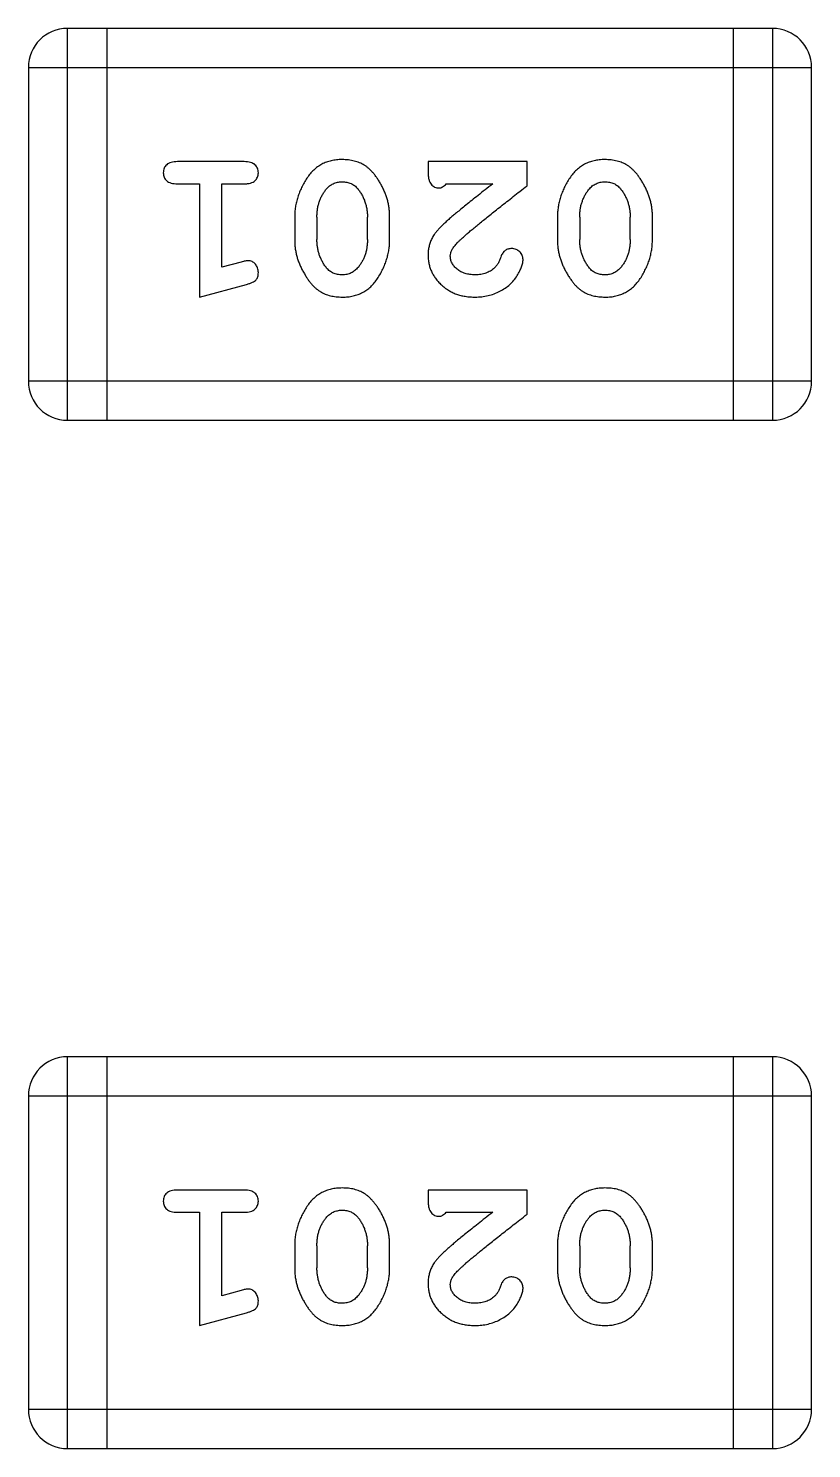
# Model space of a CAD drawing. Header units: millimetres. Extents: x 563 to 681, y 173 to 284.
# Drawn here: x 660.86 to 661.469, y 185.003 to 186.108 of the extents above; entities that cross this region are included whole.
import ezdxf

# ---------------------------------------------------------------- set-up
doc = ezdxf.new("R2010")
doc.units = ezdxf.units.MM
doc.header["$LTSCALE"] = 30.734
doc.layers.get('0').update_dxf_attribs({"linetype": 'CONTINUOUS'})

msp = doc.modelspace()

# ---------------------------------------------------------------- linework, layer by layer
at = {"linetype": 'Continuous'}
for p, q in [((661.4387, 186.1077), (660.8901, 186.1077)), ((660.8901, 185.8029), (660.8901, 186.1077)), ((660.9206, 186.1077), (660.9206, 185.8029)), ((661.4082, 186.1077), (661.4082, 185.8029)), ((661.4387, 186.1077), (661.4387, 185.8029)), ((660.8596, 186.0772), (661.4692, 186.0772)), ((660.8596, 186.0772), (660.8596, 185.8333)), ((661.4692, 185.8333), (661.4692, 186.0772)), ((661.0275, 186.004), (660.9756, 186.004)), ((661.2478, 186.004), (661.1707, 186.004)), ((661.1707, 186.004), (661.1707, 185.9962)), ((661.2478, 185.9852), (661.2478, 186.004)), ((660.9756, 185.9867), (660.9929, 185.9867)), ((660.9929, 185.9867), (660.9929, 185.8986)), ((661.0102, 185.9867), (661.0275, 185.9867)), ((661.0102, 185.9218), (661.0102, 185.9867)), ((661.1849, 185.9867), (661.221, 185.9867)), ((661.0669, 185.961), (661.0669, 185.9432)), ((661.0842, 185.9607), (661.0842, 185.9435)), ((661.1235, 185.9435), (661.1235, 185.9607)), ((661.1408, 185.9432), (661.1408, 185.961)), ((661.2714, 185.961), (661.2714, 185.9432)), ((661.2887, 185.9607), (661.2887, 185.9435)), ((661.328, 185.9435), (661.328, 185.9607)), ((661.3453, 185.9432), (661.3453, 185.961)), ((661.0253, 185.9259), (661.0102, 185.9218)), ((660.9929, 185.8986), (661.0295, 185.9085)), ((661.4692, 185.8333), (660.8596, 185.8333)), ((660.8901, 185.8029), (661.4387, 185.8029)), ((661.4387, 185.3077), (660.8901, 185.3077)), ((660.8901, 185.0029), (660.8901, 185.3077)), ((660.9206, 185.3077), (660.9206, 185.0029)), ((661.4082, 185.3077), (661.4082, 185.0029)), ((661.4387, 185.3077), (661.4387, 185.0029)), ((660.8596, 185.2772), (661.4692, 185.2772)), ((660.8596, 185.2772), (660.8596, 185.0334)), ((661.4692, 185.0334), (661.4692, 185.2772)), ((661.0275, 185.204), (660.9756, 185.204)), ((661.2478, 185.204), (661.1707, 185.204)), ((661.1707, 185.204), (661.1707, 185.1962)), ((661.2478, 185.1852), (661.2478, 185.204)), ((660.9756, 185.1867), (660.9929, 185.1867)), ((660.9929, 185.1867), (660.9929, 185.0986)), ((661.0102, 185.1867), (661.0275, 185.1867)), ((661.0102, 185.1218), (661.0102, 185.1867)), ((661.1849, 185.1867), (661.221, 185.1867)), ((661.0669, 185.161), (661.0669, 185.1433)), ((661.0842, 185.1607), (661.0842, 185.1435)), ((661.1235, 185.1435), (661.1235, 185.1607)), ((661.1408, 185.1433), (661.1408, 185.161)), ((661.2714, 185.161), (661.2714, 185.1433)), ((661.2887, 185.1607), (661.2887, 185.1435)), ((661.328, 185.1435), (661.328, 185.1607)), ((661.3453, 185.1433), (661.3453, 185.161)), ((661.0253, 185.1259), (661.0102, 185.1218)), ((660.9929, 185.0986), (661.0295, 185.1085)), ((661.4692, 185.0334), (660.8596, 185.0334)), ((660.8901, 185.0029), (661.4387, 185.0029))]:
    msp.add_line(p, q, dxfattribs=at)
for centre, start, end in [((660.8901, 186.0772), 90, 180), ((661.4387, 186.0772), 0, 90), ((660.8901, 185.8333), 180, 270), ((661.4387, 185.8333), 270, 0), ((660.8901, 185.2772), 90, 180), ((661.4387, 185.2772), 0, 90), ((660.8901, 185.0334), 180, 270), ((661.4387, 185.0334), 270, 0)]:
    msp.add_arc(centre, 0.0305, start, end, dxfattribs=at)
for points, knots in [([(660.9756, 186.004), (660.9747, 186.004), (660.9731, 186.004), (660.9707, 186.0035), (660.9688, 186.0028), (660.9672, 186.0017), (660.9661, 186.0004), (660.9652, 185.9989), (660.9647, 185.9972), (660.9647, 185.996), (660.9646, 185.9954)], [0, 0, 0, 0, 0.169012, 0.317488, 0.445429, 0.560977, 0.67065, 0.776666, 0.88492, 1, 1, 1, 1]), ([(661.0386, 185.9954), (661.0385, 185.996), (661.0385, 185.9972), (661.038, 185.9989), (661.0371, 186.0004), (661.036, 186.0017), (661.0344, 186.0028), (661.0324, 186.0035), (661.0301, 186.004), (661.0284, 186.004), (661.0275, 186.004)], [0, 0, 0, 0, 0.115051, 0.223278, 0.329269, 0.437893, 0.554681, 0.682591, 0.83103, 1, 1, 1, 1]), ([(661.1038, 186.0056), (661.1023, 186.0056), (661.0995, 186.0055), (661.0954, 186.0048), (661.0916, 186.0037), (661.088, 186.0021), (661.0847, 186), (661.0816, 185.9975), (661.0788, 185.9946), (661.0764, 185.9912), (661.0742, 185.9876), (661.0722, 185.9839), (661.0706, 185.9802), (661.0692, 185.9764), (661.0682, 185.9726), (661.0674, 185.9688), (661.067, 185.9649), (661.0669, 185.9623), (661.0669, 185.961)], [0, 0, 0, 0, 0.067217, 0.131051, 0.19272, 0.252824, 0.312745, 0.373449, 0.436041, 0.501494, 0.567761, 0.632087, 0.695096, 0.757109, 0.817993, 0.878657, 0.939311, 1, 1, 1, 1]), ([(661.1408, 185.961), (661.1408, 185.9621), (661.1408, 185.9642), (661.1404, 185.9674), (661.14, 185.9705), (661.1393, 185.9736), (661.1384, 185.9766), (661.1373, 185.9796), (661.136, 185.9826), (661.1345, 185.9855), (661.133, 185.9882), (661.1313, 185.9908), (661.1297, 185.9931), (661.128, 185.9952), (661.1263, 185.997), (661.1246, 185.9987), (661.1229, 186.0001), (661.1205, 186.0017), (661.1174, 186.0033), (661.1132, 186.0046), (661.1086, 186.0055), (661.1054, 186.0056), (661.1038, 186.0056)], [0, 0, 0, 0, 0.049886, 0.09882, 0.148132, 0.19689, 0.246038, 0.295176, 0.345305, 0.395692, 0.445312, 0.491875, 0.535813, 0.577009, 0.616081, 0.652689, 0.687585, 0.720206, 0.785062, 0.85223, 0.923759, 1, 1, 1, 1]), ([(661.3083, 186.0056), (661.3068, 186.0056), (661.304, 186.0055), (661.2999, 186.0048), (661.2961, 186.0037), (661.2925, 186.0021), (661.2892, 186), (661.2861, 185.9975), (661.2833, 185.9946), (661.2809, 185.9912), (661.2787, 185.9876), (661.2767, 185.9839), (661.2751, 185.9802), (661.2737, 185.9764), (661.2727, 185.9726), (661.2719, 185.9688), (661.2715, 185.9649), (661.2714, 185.9623), (661.2714, 185.961)], [0, 0, 0, 0, 0.067217, 0.131051, 0.19272, 0.252824, 0.312745, 0.373449, 0.436041, 0.501494, 0.567761, 0.632087, 0.695096, 0.757109, 0.817993, 0.878657, 0.939311, 1, 1, 1, 1]), ([(661.3453, 185.961), (661.3453, 185.9621), (661.3453, 185.9642), (661.345, 185.9674), (661.3445, 185.9705), (661.3438, 185.9736), (661.3429, 185.9766), (661.3418, 185.9796), (661.3405, 185.9826), (661.339, 185.9855), (661.3375, 185.9882), (661.3358, 185.9908), (661.3342, 185.9931), (661.3325, 185.9952), (661.3308, 185.997), (661.3292, 185.9987), (661.3274, 186.0001), (661.325, 186.0017), (661.3219, 186.0033), (661.3177, 186.0046), (661.3131, 186.0055), (661.3099, 186.0056), (661.3083, 186.0056)], [0, 0, 0, 0, 0.049886, 0.09882, 0.148132, 0.19689, 0.246038, 0.295176, 0.345305, 0.395692, 0.445312, 0.491875, 0.535813, 0.577009, 0.616081, 0.652689, 0.687585, 0.720206, 0.785062, 0.85223, 0.923759, 1, 1, 1, 1]), ([(660.9646, 185.9954), (660.9647, 185.9948), (660.9647, 185.9936), (660.9652, 185.9919), (660.9661, 185.9904), (660.9672, 185.9891), (660.9688, 185.988), (660.9707, 185.9873), (660.9731, 185.9868), (660.9747, 185.9868), (660.9756, 185.9867)], [0, 0, 0, 0, 0.11517, 0.223509, 0.328254, 0.438012, 0.553651, 0.682263, 0.830856, 1, 1, 1, 1]), ([(661.0275, 185.9867), (661.0284, 185.9868), (661.0301, 185.9868), (661.0325, 185.9873), (661.0344, 185.988), (661.036, 185.9891), (661.0371, 185.9904), (661.038, 185.9919), (661.0385, 185.9936), (661.0385, 185.9948), (661.0386, 185.9954)], [0, 0, 0, 0, 0.169102, 0.317658, 0.446239, 0.563118, 0.671828, 0.776546, 0.884858, 1, 1, 1, 1]), ([(661.1707, 185.9962), (661.1707, 185.9951), (661.1708, 185.9931), (661.1712, 185.9904), (661.1719, 185.9882), (661.1729, 185.9864), (661.1743, 185.9851), (661.1758, 185.9842), (661.1775, 185.9837), (661.1787, 185.9836), (661.1794, 185.9836)], [0, 0, 0, 0, 0.1844, 0.34094, 0.473574, 0.586824, 0.690029, 0.789175, 0.890445, 1, 1, 1, 1]), ([(661.0842, 185.9607), (661.0842, 185.9618), (661.0843, 185.9639), (661.0846, 185.9669), (661.0851, 185.9699), (661.086, 185.9726), (661.0869, 185.9753), (661.0882, 185.9779), (661.0897, 185.9803), (661.0908, 185.9818), (661.0914, 185.9825)], [0, 0, 0, 0, 0.135449, 0.266263, 0.393429, 0.516942, 0.639128, 0.758779, 0.879341, 1, 1, 1, 1]), ([(661.0914, 185.9825), (661.0918, 185.983), (661.0926, 185.9839), (661.094, 185.9851), (661.0954, 185.9861), (661.0969, 185.9869), (661.0985, 185.9875), (661.1001, 185.988), (661.1019, 185.9882), (661.1031, 185.9883), (661.1037, 185.9883)], [0, 0, 0, 0, 0.129853, 0.25607, 0.380154, 0.49978, 0.62208, 0.743277, 0.868791, 1, 1, 1, 1]), ([(661.1037, 185.9883), (661.1044, 185.9883), (661.1056, 185.9883), (661.1074, 185.988), (661.1091, 185.9876), (661.1107, 185.987), (661.1122, 185.9863), (661.1135, 185.9854), (661.1148, 185.9843), (661.1155, 185.9834), (661.1159, 185.983)], [0, 0, 0, 0, 0.139844, 0.271849, 0.399162, 0.521619, 0.6402, 0.758957, 0.87828, 1, 1, 1, 1]), ([(661.1159, 185.983), (661.1165, 185.9822), (661.1177, 185.9807), (661.1192, 185.9781), (661.1206, 185.9755), (661.1216, 185.9727), (661.1225, 185.9699), (661.1231, 185.9669), (661.1234, 185.9638), (661.1235, 185.9618), (661.1235, 185.9607)], [0, 0, 0, 0, 0.124927, 0.248361, 0.370889, 0.492583, 0.61616, 0.741472, 0.869044, 1, 1, 1, 1]), ([(661.1794, 185.9836), (661.1798, 185.9836), (661.1807, 185.9837), (661.1821, 185.9844), (661.1835, 185.9854), (661.1844, 185.9863), (661.1849, 185.9867)], [0, 0, 0, 0, 0.20611, 0.432681, 0.695597, 1, 1, 1, 1]), ([(661.221, 185.9867), (661.219, 185.9852), (661.2152, 185.9822), (661.2098, 185.9779), (661.2048, 185.9739), (661.2003, 185.9704), (661.1964, 185.9672), (661.193, 185.9643), (661.19, 185.9619), (661.1883, 185.9604), (661.1875, 185.9597)], [0, 0, 0, 0, 0.176662, 0.337826, 0.484741, 0.617764, 0.73494, 0.837793, 0.926412, 1, 1, 1, 1]), ([(661.1928, 185.9402), (661.1932, 185.9406), (661.1942, 185.9416), (661.1958, 185.9432), (661.1977, 185.9449), (661.1998, 185.9468), (661.2023, 185.949), (661.205, 185.9513), (661.2081, 185.9538), (661.2114, 185.9565), (661.2149, 185.9594), (661.2188, 185.9625), (661.2229, 185.9658), (661.2274, 185.9693), (661.2321, 185.973), (661.2371, 185.9769), (661.2423, 185.981), (661.2459, 185.9837), (661.2478, 185.9852)], [0, 0, 0, 0, 0.026647, 0.057942, 0.094152, 0.134806, 0.180631, 0.231142, 0.286385, 0.346321, 0.411439, 0.481035, 0.555329, 0.634592, 0.718826, 0.807759, 0.901393, 1, 1, 1, 1]), ([(661.2887, 185.9607), (661.2887, 185.9618), (661.2888, 185.9639), (661.2891, 185.9669), (661.2896, 185.9699), (661.2905, 185.9726), (661.2915, 185.9753), (661.2927, 185.9779), (661.2942, 185.9803), (661.2954, 185.9818), (661.2959, 185.9825)], [0, 0, 0, 0, 0.135449, 0.266263, 0.393429, 0.516942, 0.639128, 0.758779, 0.879341, 1, 1, 1, 1]), ([(661.2959, 185.9825), (661.2963, 185.983), (661.2971, 185.9839), (661.2985, 185.9851), (661.2999, 185.9861), (661.3014, 185.9869), (661.303, 185.9875), (661.3047, 185.988), (661.3064, 185.9882), (661.3076, 185.9883), (661.3082, 185.9883)], [0, 0, 0, 0, 0.129853, 0.25607, 0.380154, 0.49978, 0.62208, 0.743277, 0.868791, 1, 1, 1, 1]), ([(661.3082, 185.9883), (661.3089, 185.9883), (661.3101, 185.9883), (661.3119, 185.988), (661.3136, 185.9876), (661.3152, 185.987), (661.3167, 185.9863), (661.318, 185.9854), (661.3193, 185.9843), (661.32, 185.9834), (661.3204, 185.983)], [0, 0, 0, 0, 0.139844, 0.271849, 0.399162, 0.521619, 0.6402, 0.758957, 0.87828, 1, 1, 1, 1]), ([(661.3204, 185.983), (661.321, 185.9822), (661.3222, 185.9807), (661.3237, 185.9781), (661.3251, 185.9755), (661.3261, 185.9727), (661.327, 185.9699), (661.3276, 185.9669), (661.3279, 185.9638), (661.328, 185.9618), (661.328, 185.9607)], [0, 0, 0, 0, 0.124927, 0.248361, 0.370889, 0.492583, 0.61616, 0.741472, 0.869044, 1, 1, 1, 1]), ([(661.1875, 185.9597), (661.1866, 185.9589), (661.1849, 185.9574), (661.1825, 185.9552), (661.1804, 185.9531), (661.1785, 185.9511), (661.1769, 185.9492), (661.1756, 185.9475), (661.1745, 185.9458), (661.1733, 185.9438), (661.1723, 185.9412), (661.1714, 185.9381), (661.1708, 185.9348), (661.1707, 185.9325), (661.1707, 185.9314)], [0, 0, 0, 0, 0.103002, 0.197728, 0.285279, 0.365235, 0.437224, 0.502446, 0.560545, 0.611446, 0.707576, 0.80349, 0.900532, 1, 1, 1, 1]), ([(661.0669, 185.9432), (661.0669, 185.9422), (661.0669, 185.94), (661.0672, 185.9368), (661.0678, 185.9337), (661.0684, 185.9306), (661.0694, 185.9275), (661.0705, 185.9245), (661.0718, 185.9216), (661.0733, 185.9187), (661.0749, 185.916), (661.0765, 185.9134), (661.0781, 185.9111), (661.0798, 185.909), (661.0815, 185.9071), (661.0832, 185.9055), (661.085, 185.9041), (661.0873, 185.9025), (661.0905, 185.9009), (661.0947, 185.8996), (661.0992, 185.8988), (661.1024, 185.8987), (661.104, 185.8986)], [0, 0, 0, 0, 0.049855, 0.099516, 0.148482, 0.19758, 0.246804, 0.296268, 0.346517, 0.397047, 0.446826, 0.49336, 0.537801, 0.579207, 0.617974, 0.654833, 0.689171, 0.722088, 0.786392, 0.853518, 0.924186, 1, 1, 1, 1]), ([(661.0917, 185.9212), (661.0911, 185.922), (661.0899, 185.9236), (661.0884, 185.9262), (661.0871, 185.9288), (661.086, 185.9316), (661.0852, 185.9344), (661.0846, 185.9374), (661.0843, 185.9404), (661.0842, 185.9425), (661.0842, 185.9435)], [0, 0, 0, 0, 0.125331, 0.248948, 0.371201, 0.494032, 0.616811, 0.742104, 0.868849, 1, 1, 1, 1]), ([(661.104, 185.8986), (661.1055, 185.8987), (661.1083, 185.8987), (661.1123, 185.8995), (661.1162, 185.9006), (661.1198, 185.9022), (661.1231, 185.9042), (661.1261, 185.9067), (661.1289, 185.9097), (661.1314, 185.9131), (661.1336, 185.9167), (661.1355, 185.9204), (661.1371, 185.9241), (661.1385, 185.9278), (661.1395, 185.9316), (661.1403, 185.9355), (661.1407, 185.9393), (661.1408, 185.9419), (661.1408, 185.9432)], [0, 0, 0, 0, 0.06692, 0.130834, 0.19258, 0.252759, 0.312631, 0.373411, 0.436359, 0.501894, 0.568244, 0.632472, 0.69556, 0.757163, 0.818592, 0.878885, 0.939235, 1, 1, 1, 1]), ([(661.1235, 185.9435), (661.1235, 185.9425), (661.1234, 185.9404), (661.1231, 185.9373), (661.1226, 185.9344), (661.1217, 185.9316), (661.1207, 185.9289), (661.1195, 185.9264), (661.118, 185.924), (661.1168, 185.9225), (661.1163, 185.9217)], [0, 0, 0, 0, 0.135446, 0.266257, 0.393419, 0.517936, 0.639137, 0.758785, 0.879345, 1, 1, 1, 1]), ([(661.188, 185.9305), (661.1881, 185.9313), (661.1882, 185.9329), (661.1892, 185.9353), (661.1907, 185.9378), (661.1921, 185.9393), (661.1928, 185.9402)], [0, 0, 0, 0, 0.212836, 0.442809, 0.70317, 1, 1, 1, 1]), ([(661.2358, 185.9364), (661.2353, 185.9364), (661.2344, 185.9363), (661.233, 185.9361), (661.2318, 185.9356), (661.2306, 185.9349), (661.2296, 185.934), (661.2287, 185.9328), (661.2279, 185.9314), (661.2275, 185.9304), (661.2273, 185.9298)], [0, 0, 0, 0, 0.127347, 0.246131, 0.359406, 0.470543, 0.586092, 0.711469, 0.847022, 1, 1, 1, 1]), ([(661.2446, 185.928), (661.2446, 185.9285), (661.2445, 185.9296), (661.244, 185.9311), (661.2432, 185.9326), (661.2421, 185.9339), (661.2407, 185.935), (661.2392, 185.9358), (661.2375, 185.9363), (661.2364, 185.9364), (661.2358, 185.9364)], [0, 0, 0, 0, 0.120856, 0.239483, 0.360995, 0.490166, 0.620982, 0.746416, 0.870253, 1, 1, 1, 1]), ([(661.2714, 185.9432), (661.2714, 185.9422), (661.2714, 185.94), (661.2717, 185.9368), (661.2723, 185.9337), (661.2729, 185.9306), (661.2739, 185.9275), (661.275, 185.9245), (661.2763, 185.9216), (661.2778, 185.9187), (661.2794, 185.916), (661.281, 185.9134), (661.2827, 185.9111), (661.2843, 185.909), (661.286, 185.9071), (661.2877, 185.9055), (661.2895, 185.9041), (661.2918, 185.9025), (661.295, 185.9009), (661.2992, 185.8996), (661.3037, 185.8988), (661.3069, 185.8987), (661.3085, 185.8986)], [0, 0, 0, 0, 0.049855, 0.099516, 0.148482, 0.19758, 0.246804, 0.296268, 0.346517, 0.397047, 0.446826, 0.49336, 0.537801, 0.579207, 0.617974, 0.654833, 0.689171, 0.722088, 0.786392, 0.853518, 0.924186, 1, 1, 1, 1]), ([(661.2963, 185.9212), (661.2957, 185.922), (661.2945, 185.9236), (661.2929, 185.9262), (661.2916, 185.9288), (661.2906, 185.9316), (661.2897, 185.9344), (661.2891, 185.9374), (661.2888, 185.9404), (661.2887, 185.9425), (661.2887, 185.9435)], [0, 0, 0, 0, 0.125331, 0.248948, 0.371201, 0.494032, 0.616811, 0.742104, 0.868849, 1, 1, 1, 1]), ([(661.3085, 185.8986), (661.31, 185.8987), (661.3128, 185.8987), (661.3169, 185.8995), (661.3207, 185.9006), (661.3243, 185.9022), (661.3276, 185.9042), (661.3306, 185.9067), (661.3334, 185.9097), (661.3359, 185.9131), (661.3381, 185.9167), (661.34, 185.9204), (661.3417, 185.9241), (661.343, 185.9278), (661.344, 185.9316), (661.3448, 185.9355), (661.3452, 185.9393), (661.3453, 185.9419), (661.3453, 185.9432)], [0, 0, 0, 0, 0.06692, 0.130834, 0.19258, 0.252759, 0.312631, 0.373411, 0.436359, 0.501894, 0.568244, 0.632472, 0.69556, 0.757163, 0.818592, 0.878885, 0.939235, 1, 1, 1, 1]), ([(661.328, 185.9435), (661.328, 185.9425), (661.3279, 185.9404), (661.3276, 185.9373), (661.3271, 185.9344), (661.3262, 185.9316), (661.3252, 185.9289), (661.324, 185.9264), (661.3225, 185.924), (661.3213, 185.9225), (661.3208, 185.9217)], [0, 0, 0, 0, 0.135446, 0.266257, 0.393419, 0.517936, 0.639137, 0.758785, 0.879345, 1, 1, 1, 1]), ([(661.0307, 185.9269), (661.0303, 185.9269), (661.0296, 185.9269), (661.0283, 185.9267), (661.0269, 185.9263), (661.0258, 185.9261), (661.0253, 185.9259)], [0, 0, 0, 0, 0.183151, 0.413144, 0.682305, 1, 1, 1, 1]), ([(661.0386, 185.9177), (661.0385, 185.9183), (661.0385, 185.9195), (661.038, 185.9213), (661.0373, 185.9229), (661.0363, 185.9243), (661.0351, 185.9255), (661.0337, 185.9263), (661.0322, 185.9268), (661.0312, 185.9269), (661.0307, 185.9269)], [0, 0, 0, 0, 0.138815, 0.27042, 0.39836, 0.52875, 0.654955, 0.771147, 0.884581, 1, 1, 1, 1]), ([(661.1707, 185.9314), (661.1707, 185.9303), (661.1708, 185.9281), (661.1713, 185.9248), (661.1721, 185.9217), (661.1732, 185.9188), (661.1747, 185.9159), (661.1765, 185.9132), (661.1786, 185.9106), (661.181, 185.9082), (661.1836, 185.9059), (661.1865, 185.904), (661.1895, 185.9023), (661.1927, 185.9009), (661.1961, 185.8999), (661.1997, 185.8992), (661.2035, 185.8987), (661.2061, 185.8987), (661.2074, 185.8986)], [0, 0, 0, 0, 0.060981, 0.120256, 0.178148, 0.236115, 0.293993, 0.352864, 0.413358, 0.476056, 0.539296, 0.602396, 0.665116, 0.728325, 0.792919, 0.859317, 0.928302, 1, 1, 1, 1]), ([(661.2075, 185.9159), (661.2061, 185.916), (661.2034, 185.9161), (661.1996, 185.9169), (661.1962, 185.9183), (661.1933, 185.9202), (661.191, 185.9225), (661.1893, 185.925), (661.1882, 185.9277), (661.1881, 185.9295), (661.188, 185.9305)], [0, 0, 0, 0, 0.156344, 0.299348, 0.4327, 0.561, 0.682299, 0.791883, 0.89611, 1, 1, 1, 1]), ([(661.2074, 185.8986), (661.2091, 185.8987), (661.2124, 185.8988), (661.2174, 185.8997), (661.2221, 185.9011), (661.2266, 185.9031), (661.2308, 185.9055), (661.2344, 185.9084), (661.2375, 185.9116), (661.2401, 185.9152), (661.242, 185.9188), (661.2435, 185.9221), (661.2444, 185.9251), (661.2446, 185.9271), (661.2446, 185.928)], [0, 0, 0, 0, 0.098286, 0.193983, 0.289056, 0.384352, 0.477435, 0.566197, 0.652355, 0.737986, 0.818188, 0.887401, 0.94802, 1, 1, 1, 1]), ([(661.2273, 185.9298), (661.227, 185.9289), (661.2264, 185.9272), (661.2252, 185.9249), (661.2239, 185.9229), (661.2229, 185.9218), (661.2224, 185.9213)], [0, 0, 0, 0, 0.285518, 0.544185, 0.781367, 1, 1, 1, 1]), ([(661.0295, 185.9085), (661.0304, 185.9088), (661.0319, 185.9092), (661.034, 185.9101), (661.0356, 185.911), (661.0368, 185.912), (661.0376, 185.9132), (661.0382, 185.9145), (661.0385, 185.916), (661.0385, 185.9171), (661.0386, 185.9177)], [0, 0, 0, 0, 0.187321, 0.344927, 0.475328, 0.579604, 0.674244, 0.773631, 0.882025, 1, 1, 1, 1]), ([(661.1039, 185.9159), (661.1033, 185.9159), (661.102, 185.916), (661.1002, 185.9162), (661.0985, 185.9166), (661.0969, 185.9172), (661.0955, 185.918), (661.0941, 185.9189), (661.0928, 185.92), (661.0921, 185.9208), (661.0917, 185.9212)], [0, 0, 0, 0, 0.138115, 0.270177, 0.397547, 0.520057, 0.63869, 0.757499, 0.878226, 1, 1, 1, 1]), ([(661.1163, 185.9217), (661.1158, 185.9213), (661.115, 185.9204), (661.1137, 185.9192), (661.1123, 185.9182), (661.1108, 185.9174), (661.1092, 185.9167), (661.1075, 185.9163), (661.1057, 185.916), (661.1045, 185.916), (661.1039, 185.9159)], [0, 0, 0, 0, 0.13042, 0.256046, 0.378133, 0.498725, 0.620452, 0.742761, 0.869406, 1, 1, 1, 1]), ([(661.2224, 185.9213), (661.2219, 185.9209), (661.2209, 185.92), (661.2192, 185.9189), (661.2175, 185.918), (661.2157, 185.9173), (661.2138, 185.9167), (661.2118, 185.9163), (661.2097, 185.916), (661.2082, 185.9159), (661.2075, 185.9159)], [0, 0, 0, 0, 0.121873, 0.243139, 0.363336, 0.485133, 0.607572, 0.734701, 0.864814, 1, 1, 1, 1]), ([(661.3084, 185.9159), (661.3078, 185.9159), (661.3065, 185.916), (661.3047, 185.9162), (661.303, 185.9166), (661.3015, 185.9172), (661.3, 185.918), (661.2986, 185.9189), (661.2974, 185.92), (661.2966, 185.9208), (661.2963, 185.9212)], [0, 0, 0, 0, 0.138115, 0.270177, 0.397547, 0.520057, 0.63869, 0.757499, 0.878226, 1, 1, 1, 1]), ([(661.3208, 185.9217), (661.3204, 185.9213), (661.3196, 185.9204), (661.3182, 185.9192), (661.3168, 185.9182), (661.3153, 185.9174), (661.3137, 185.9167), (661.312, 185.9163), (661.3102, 185.916), (661.309, 185.916), (661.3084, 185.9159)], [0, 0, 0, 0, 0.13042, 0.256046, 0.378133, 0.498725, 0.620452, 0.742761, 0.869406, 1, 1, 1, 1]), ([(660.9756, 185.204), (660.9747, 185.204), (660.9731, 185.204), (660.9707, 185.2035), (660.9688, 185.2028), (660.9672, 185.2017), (660.9661, 185.2004), (660.9652, 185.1989), (660.9647, 185.1972), (660.9647, 185.196), (660.9646, 185.1954)], [0, 0, 0, 0, 0.169012, 0.317488, 0.445429, 0.560977, 0.67065, 0.776666, 0.88492, 1, 1, 1, 1]), ([(661.0386, 185.1954), (661.0385, 185.196), (661.0385, 185.1972), (661.038, 185.1989), (661.0371, 185.2004), (661.036, 185.2017), (661.0344, 185.2028), (661.0324, 185.2035), (661.0301, 185.204), (661.0284, 185.204), (661.0275, 185.204)], [0, 0, 0, 0, 0.115051, 0.223278, 0.329269, 0.437893, 0.554681, 0.682591, 0.83103, 1, 1, 1, 1]), ([(661.1038, 185.2056), (661.1023, 185.2056), (661.0995, 185.2055), (661.0954, 185.2048), (661.0916, 185.2037), (661.088, 185.2021), (661.0847, 185.2001), (661.0816, 185.1975), (661.0788, 185.1946), (661.0764, 185.1912), (661.0742, 185.1876), (661.0722, 185.1839), (661.0706, 185.1802), (661.0692, 185.1765), (661.0682, 185.1726), (661.0674, 185.1688), (661.067, 185.1649), (661.0669, 185.1623), (661.0669, 185.161)], [0, 0, 0, 0, 0.067217, 0.131051, 0.19272, 0.252824, 0.312745, 0.373449, 0.436041, 0.501494, 0.567761, 0.632087, 0.695096, 0.757109, 0.817993, 0.878657, 0.939311, 1, 1, 1, 1]), ([(661.1408, 185.161), (661.1408, 185.1621), (661.1408, 185.1642), (661.1404, 185.1674), (661.14, 185.1705), (661.1393, 185.1736), (661.1384, 185.1767), (661.1373, 185.1796), (661.136, 185.1826), (661.1345, 185.1855), (661.133, 185.1882), (661.1313, 185.1908), (661.1297, 185.1931), (661.128, 185.1952), (661.1263, 185.197), (661.1246, 185.1987), (661.1229, 185.2001), (661.1205, 185.2017), (661.1174, 185.2033), (661.1132, 185.2047), (661.1086, 185.2055), (661.1054, 185.2056), (661.1038, 185.2056)], [0, 0, 0, 0, 0.049886, 0.09882, 0.148132, 0.19689, 0.246038, 0.295176, 0.345305, 0.395692, 0.445312, 0.491875, 0.535813, 0.577009, 0.616081, 0.652689, 0.687585, 0.720206, 0.785062, 0.85223, 0.923759, 1, 1, 1, 1]), ([(661.1707, 185.1962), (661.1707, 185.1951), (661.1708, 185.1931), (661.1712, 185.1904), (661.1719, 185.1882), (661.1729, 185.1864), (661.1743, 185.1852), (661.1758, 185.1842), (661.1775, 185.1837), (661.1787, 185.1836), (661.1794, 185.1836)], [0, 0, 0, 0, 0.1844, 0.34094, 0.473574, 0.586824, 0.690029, 0.789175, 0.890445, 1, 1, 1, 1]), ([(661.3083, 185.2056), (661.3068, 185.2056), (661.304, 185.2055), (661.2999, 185.2048), (661.2961, 185.2037), (661.2925, 185.2021), (661.2892, 185.2001), (661.2861, 185.1975), (661.2833, 185.1946), (661.2809, 185.1912), (661.2787, 185.1876), (661.2767, 185.1839), (661.2751, 185.1802), (661.2737, 185.1765), (661.2727, 185.1726), (661.2719, 185.1688), (661.2715, 185.1649), (661.2714, 185.1623), (661.2714, 185.161)], [0, 0, 0, 0, 0.067217, 0.131051, 0.19272, 0.252824, 0.312745, 0.373449, 0.436041, 0.501494, 0.567761, 0.632087, 0.695096, 0.757109, 0.817993, 0.878657, 0.939311, 1, 1, 1, 1]), ([(661.3453, 185.161), (661.3453, 185.1621), (661.3453, 185.1642), (661.345, 185.1674), (661.3445, 185.1705), (661.3438, 185.1736), (661.3429, 185.1767), (661.3418, 185.1796), (661.3405, 185.1826), (661.339, 185.1855), (661.3375, 185.1882), (661.3358, 185.1908), (661.3342, 185.1931), (661.3325, 185.1952), (661.3308, 185.197), (661.3292, 185.1987), (661.3274, 185.2001), (661.325, 185.2017), (661.3219, 185.2033), (661.3177, 185.2047), (661.3131, 185.2055), (661.3099, 185.2056), (661.3083, 185.2056)], [0, 0, 0, 0, 0.049886, 0.09882, 0.148132, 0.19689, 0.246038, 0.295176, 0.345305, 0.395692, 0.445312, 0.491875, 0.535813, 0.577009, 0.616081, 0.652689, 0.687585, 0.720206, 0.785062, 0.85223, 0.923759, 1, 1, 1, 1]), ([(660.9646, 185.1954), (660.9647, 185.1948), (660.9647, 185.1936), (660.9652, 185.1919), (660.9661, 185.1904), (660.9672, 185.1891), (660.9688, 185.188), (660.9707, 185.1873), (660.9731, 185.1868), (660.9747, 185.1868), (660.9756, 185.1867)], [0, 0, 0, 0, 0.11517, 0.223509, 0.328254, 0.438012, 0.553651, 0.682263, 0.830856, 1, 1, 1, 1]), ([(661.0275, 185.1867), (661.0284, 185.1868), (661.0301, 185.1868), (661.0325, 185.1873), (661.0344, 185.188), (661.036, 185.1891), (661.0371, 185.1904), (661.038, 185.1919), (661.0385, 185.1936), (661.0385, 185.1948), (661.0386, 185.1954)], [0, 0, 0, 0, 0.169102, 0.317658, 0.446239, 0.563118, 0.671828, 0.776546, 0.884858, 1, 1, 1, 1]), ([(661.0914, 185.1825), (661.0918, 185.183), (661.0926, 185.1839), (661.094, 185.1851), (661.0954, 185.1861), (661.0969, 185.1869), (661.0985, 185.1875), (661.1001, 185.188), (661.1019, 185.1883), (661.1031, 185.1883), (661.1037, 185.1883)], [0, 0, 0, 0, 0.129853, 0.25607, 0.380154, 0.49978, 0.62208, 0.743277, 0.868791, 1, 1, 1, 1]), ([(661.1037, 185.1883), (661.1044, 185.1883), (661.1056, 185.1883), (661.1074, 185.188), (661.1091, 185.1876), (661.1107, 185.187), (661.1122, 185.1863), (661.1135, 185.1854), (661.1148, 185.1843), (661.1155, 185.1834), (661.1159, 185.183)], [0, 0, 0, 0, 0.139844, 0.271849, 0.399162, 0.521619, 0.6402, 0.758957, 0.87828, 1, 1, 1, 1]), ([(661.1794, 185.1836), (661.1798, 185.1836), (661.1807, 185.1837), (661.1821, 185.1844), (661.1835, 185.1854), (661.1844, 185.1863), (661.1849, 185.1867)], [0, 0, 0, 0, 0.20611, 0.432681, 0.695597, 1, 1, 1, 1]), ([(661.221, 185.1867), (661.219, 185.1852), (661.2152, 185.1822), (661.2098, 185.1779), (661.2048, 185.1739), (661.2003, 185.1704), (661.1964, 185.1672), (661.193, 185.1644), (661.19, 185.1619), (661.1883, 185.1604), (661.1875, 185.1597)], [0, 0, 0, 0, 0.176662, 0.337826, 0.484741, 0.617764, 0.73494, 0.837793, 0.926412, 1, 1, 1, 1]), ([(661.1928, 185.1402), (661.1932, 185.1406), (661.1942, 185.1416), (661.1958, 185.1432), (661.1977, 185.1449), (661.1998, 185.1468), (661.2023, 185.149), (661.205, 185.1513), (661.2081, 185.1538), (661.2114, 185.1565), (661.2149, 185.1594), (661.2188, 185.1625), (661.2229, 185.1658), (661.2274, 185.1693), (661.2321, 185.173), (661.2371, 185.1769), (661.2423, 185.181), (661.2459, 185.1837), (661.2478, 185.1852)], [0, 0, 0, 0, 0.026647, 0.057942, 0.094152, 0.134806, 0.180631, 0.231142, 0.286385, 0.346321, 0.411439, 0.481035, 0.555329, 0.634592, 0.718826, 0.807759, 0.901393, 1, 1, 1, 1]), ([(661.2959, 185.1825), (661.2963, 185.183), (661.2971, 185.1839), (661.2985, 185.1851), (661.2999, 185.1861), (661.3014, 185.1869), (661.303, 185.1875), (661.3047, 185.188), (661.3064, 185.1883), (661.3076, 185.1883), (661.3082, 185.1883)], [0, 0, 0, 0, 0.129853, 0.25607, 0.380154, 0.49978, 0.62208, 0.743277, 0.868791, 1, 1, 1, 1]), ([(661.3082, 185.1883), (661.3089, 185.1883), (661.3101, 185.1883), (661.3119, 185.188), (661.3136, 185.1876), (661.3152, 185.187), (661.3167, 185.1863), (661.318, 185.1854), (661.3193, 185.1843), (661.32, 185.1834), (661.3204, 185.183)], [0, 0, 0, 0, 0.139844, 0.271849, 0.399162, 0.521619, 0.6402, 0.758957, 0.87828, 1, 1, 1, 1]), ([(661.0842, 185.1607), (661.0842, 185.1618), (661.0843, 185.1639), (661.0846, 185.1669), (661.0851, 185.1699), (661.086, 185.1727), (661.0869, 185.1753), (661.0882, 185.1779), (661.0897, 185.1803), (661.0908, 185.1818), (661.0914, 185.1825)], [0, 0, 0, 0, 0.135449, 0.266263, 0.393429, 0.516942, 0.639128, 0.758779, 0.879341, 1, 1, 1, 1]), ([(661.1159, 185.183), (661.1165, 185.1822), (661.1177, 185.1807), (661.1192, 185.1781), (661.1206, 185.1755), (661.1216, 185.1727), (661.1225, 185.1699), (661.1231, 185.1669), (661.1234, 185.1639), (661.1235, 185.1618), (661.1235, 185.1607)], [0, 0, 0, 0, 0.124927, 0.248361, 0.370889, 0.492583, 0.61616, 0.741472, 0.869044, 1, 1, 1, 1]), ([(661.2887, 185.1607), (661.2887, 185.1618), (661.2888, 185.1639), (661.2891, 185.1669), (661.2896, 185.1699), (661.2905, 185.1727), (661.2915, 185.1753), (661.2927, 185.1779), (661.2942, 185.1803), (661.2954, 185.1818), (661.2959, 185.1825)], [0, 0, 0, 0, 0.135449, 0.266263, 0.393429, 0.516942, 0.639128, 0.758779, 0.879341, 1, 1, 1, 1]), ([(661.3204, 185.183), (661.321, 185.1822), (661.3222, 185.1807), (661.3237, 185.1781), (661.3251, 185.1755), (661.3261, 185.1727), (661.327, 185.1699), (661.3276, 185.1669), (661.3279, 185.1639), (661.328, 185.1618), (661.328, 185.1607)], [0, 0, 0, 0, 0.124927, 0.248361, 0.370889, 0.492583, 0.61616, 0.741472, 0.869044, 1, 1, 1, 1]), ([(661.1875, 185.1597), (661.1866, 185.1589), (661.1849, 185.1574), (661.1825, 185.1552), (661.1804, 185.1531), (661.1785, 185.1511), (661.1769, 185.1493), (661.1756, 185.1475), (661.1745, 185.1459), (661.1733, 185.1438), (661.1723, 185.1412), (661.1714, 185.1381), (661.1708, 185.1348), (661.1707, 185.1325), (661.1707, 185.1314)], [0, 0, 0, 0, 0.103002, 0.197728, 0.285279, 0.365235, 0.437224, 0.502446, 0.560545, 0.611446, 0.707576, 0.80349, 0.900532, 1, 1, 1, 1]), ([(661.0669, 185.1433), (661.0669, 185.1422), (661.0669, 185.14), (661.0672, 185.1369), (661.0678, 185.1337), (661.0684, 185.1306), (661.0694, 185.1276), (661.0705, 185.1246), (661.0718, 185.1216), (661.0733, 185.1187), (661.0749, 185.116), (661.0765, 185.1134), (661.0781, 185.1111), (661.0798, 185.109), (661.0815, 185.1071), (661.0832, 185.1055), (661.085, 185.1041), (661.0873, 185.1025), (661.0905, 185.1009), (661.0947, 185.0996), (661.0992, 185.0988), (661.1024, 185.0987), (661.104, 185.0986)], [0, 0, 0, 0, 0.049855, 0.099516, 0.148482, 0.19758, 0.246804, 0.296268, 0.346517, 0.397047, 0.446826, 0.49336, 0.537801, 0.579207, 0.617974, 0.654833, 0.689171, 0.722088, 0.786392, 0.853518, 0.924186, 1, 1, 1, 1]), ([(661.0917, 185.1212), (661.0911, 185.122), (661.0899, 185.1236), (661.0884, 185.1262), (661.0871, 185.1288), (661.086, 185.1316), (661.0852, 185.1344), (661.0846, 185.1374), (661.0843, 185.1404), (661.0842, 185.1425), (661.0842, 185.1435)], [0, 0, 0, 0, 0.125331, 0.248948, 0.371201, 0.494032, 0.616811, 0.742104, 0.868849, 1, 1, 1, 1]), ([(661.104, 185.0986), (661.1055, 185.0987), (661.1083, 185.0988), (661.1123, 185.0995), (661.1162, 185.1006), (661.1198, 185.1022), (661.1231, 185.1042), (661.1261, 185.1067), (661.1289, 185.1097), (661.1314, 185.1131), (661.1336, 185.1167), (661.1355, 185.1204), (661.1371, 185.1241), (661.1385, 185.1279), (661.1395, 185.1316), (661.1403, 185.1355), (661.1407, 185.1394), (661.1408, 185.142), (661.1408, 185.1433)], [0, 0, 0, 0, 0.06692, 0.130834, 0.19258, 0.252759, 0.312631, 0.373411, 0.436359, 0.501894, 0.568244, 0.632472, 0.69556, 0.757163, 0.818592, 0.878885, 0.939235, 1, 1, 1, 1]), ([(661.1235, 185.1435), (661.1235, 185.1425), (661.1234, 185.1404), (661.1231, 185.1373), (661.1226, 185.1344), (661.1217, 185.1316), (661.1207, 185.1289), (661.1195, 185.1264), (661.118, 185.124), (661.1168, 185.1225), (661.1163, 185.1218)], [0, 0, 0, 0, 0.135446, 0.266257, 0.393419, 0.517936, 0.639137, 0.758785, 0.879345, 1, 1, 1, 1]), ([(661.2714, 185.1433), (661.2714, 185.1422), (661.2714, 185.14), (661.2717, 185.1369), (661.2723, 185.1337), (661.2729, 185.1306), (661.2739, 185.1276), (661.275, 185.1246), (661.2763, 185.1216), (661.2778, 185.1187), (661.2794, 185.116), (661.281, 185.1134), (661.2827, 185.1111), (661.2843, 185.109), (661.286, 185.1071), (661.2877, 185.1055), (661.2895, 185.1041), (661.2918, 185.1025), (661.295, 185.1009), (661.2992, 185.0996), (661.3037, 185.0988), (661.3069, 185.0987), (661.3085, 185.0986)], [0, 0, 0, 0, 0.049855, 0.099516, 0.148482, 0.19758, 0.246804, 0.296268, 0.346517, 0.397047, 0.446826, 0.49336, 0.537801, 0.579207, 0.617974, 0.654833, 0.689171, 0.722088, 0.786392, 0.853518, 0.924186, 1, 1, 1, 1]), ([(661.2963, 185.1212), (661.2957, 185.122), (661.2945, 185.1236), (661.2929, 185.1262), (661.2916, 185.1288), (661.2906, 185.1316), (661.2897, 185.1344), (661.2891, 185.1374), (661.2888, 185.1404), (661.2887, 185.1425), (661.2887, 185.1435)], [0, 0, 0, 0, 0.125331, 0.248948, 0.371201, 0.494032, 0.616811, 0.742104, 0.868849, 1, 1, 1, 1]), ([(661.3085, 185.0986), (661.31, 185.0987), (661.3128, 185.0988), (661.3169, 185.0995), (661.3207, 185.1006), (661.3243, 185.1022), (661.3276, 185.1042), (661.3306, 185.1067), (661.3334, 185.1097), (661.3359, 185.1131), (661.3381, 185.1167), (661.34, 185.1204), (661.3417, 185.1241), (661.343, 185.1279), (661.344, 185.1316), (661.3448, 185.1355), (661.3452, 185.1394), (661.3453, 185.142), (661.3453, 185.1433)], [0, 0, 0, 0, 0.06692, 0.130834, 0.19258, 0.252759, 0.312631, 0.373411, 0.436359, 0.501894, 0.568244, 0.632472, 0.69556, 0.757163, 0.818592, 0.878885, 0.939235, 1, 1, 1, 1]), ([(661.328, 185.1435), (661.328, 185.1425), (661.3279, 185.1404), (661.3276, 185.1373), (661.3271, 185.1344), (661.3262, 185.1316), (661.3252, 185.1289), (661.324, 185.1264), (661.3225, 185.124), (661.3213, 185.1225), (661.3208, 185.1218)], [0, 0, 0, 0, 0.135446, 0.266257, 0.393419, 0.517936, 0.639137, 0.758785, 0.879345, 1, 1, 1, 1]), ([(661.1707, 185.1314), (661.1707, 185.1303), (661.1708, 185.1281), (661.1713, 185.1249), (661.1721, 185.1218), (661.1732, 185.1188), (661.1747, 185.1159), (661.1765, 185.1132), (661.1786, 185.1106), (661.181, 185.1082), (661.1836, 185.106), (661.1865, 185.104), (661.1895, 185.1023), (661.1927, 185.101), (661.1961, 185.0999), (661.1997, 185.0992), (661.2035, 185.0987), (661.2061, 185.0987), (661.2074, 185.0986)], [0, 0, 0, 0, 0.060981, 0.120256, 0.178148, 0.236115, 0.293993, 0.352864, 0.413358, 0.476056, 0.539296, 0.602396, 0.665116, 0.728325, 0.792919, 0.859317, 0.928302, 1, 1, 1, 1]), ([(661.188, 185.1305), (661.1881, 185.1313), (661.1882, 185.1329), (661.1892, 185.1353), (661.1907, 185.1378), (661.1921, 185.1394), (661.1928, 185.1402)], [0, 0, 0, 0, 0.212836, 0.442809, 0.70317, 1, 1, 1, 1]), ([(661.2075, 185.1159), (661.2061, 185.116), (661.2034, 185.1161), (661.1996, 185.1169), (661.1962, 185.1183), (661.1933, 185.1202), (661.191, 185.1225), (661.1893, 185.125), (661.1882, 185.1277), (661.1881, 185.1295), (661.188, 185.1305)], [0, 0, 0, 0, 0.156344, 0.299348, 0.4327, 0.561, 0.682299, 0.791883, 0.89611, 1, 1, 1, 1]), ([(661.2273, 185.1298), (661.227, 185.1289), (661.2264, 185.1272), (661.2252, 185.1249), (661.2239, 185.1229), (661.2229, 185.1218), (661.2224, 185.1213)], [0, 0, 0, 0, 0.285518, 0.544185, 0.781367, 1, 1, 1, 1]), ([(661.2358, 185.1364), (661.2353, 185.1364), (661.2344, 185.1363), (661.233, 185.1361), (661.2318, 185.1356), (661.2306, 185.1349), (661.2296, 185.134), (661.2287, 185.1328), (661.2279, 185.1314), (661.2275, 185.1304), (661.2273, 185.1298)], [0, 0, 0, 0, 0.127347, 0.246131, 0.359406, 0.470543, 0.586092, 0.711469, 0.847022, 1, 1, 1, 1]), ([(661.2446, 185.128), (661.2446, 185.1285), (661.2445, 185.1296), (661.244, 185.1312), (661.2432, 185.1326), (661.2421, 185.1339), (661.2407, 185.135), (661.2392, 185.1358), (661.2375, 185.1363), (661.2364, 185.1364), (661.2358, 185.1364)], [0, 0, 0, 0, 0.120856, 0.239483, 0.360995, 0.490166, 0.620982, 0.746416, 0.870253, 1, 1, 1, 1]), ([(661.0307, 185.127), (661.0303, 185.1269), (661.0296, 185.1269), (661.0283, 185.1267), (661.0269, 185.1264), (661.0258, 185.1261), (661.0253, 185.1259)], [0, 0, 0, 0, 0.183151, 0.413144, 0.682305, 1, 1, 1, 1]), ([(661.0386, 185.1177), (661.0385, 185.1183), (661.0385, 185.1195), (661.038, 185.1213), (661.0373, 185.1229), (661.0363, 185.1243), (661.0351, 185.1255), (661.0337, 185.1263), (661.0322, 185.1269), (661.0312, 185.1269), (661.0307, 185.127)], [0, 0, 0, 0, 0.138815, 0.27042, 0.39836, 0.52875, 0.654955, 0.771147, 0.884581, 1, 1, 1, 1]), ([(661.1039, 185.1159), (661.1033, 185.116), (661.102, 185.116), (661.1002, 185.1162), (661.0985, 185.1166), (661.0969, 185.1172), (661.0955, 185.118), (661.0941, 185.1189), (661.0928, 185.12), (661.0921, 185.1208), (661.0917, 185.1212)], [0, 0, 0, 0, 0.138115, 0.270177, 0.397547, 0.520057, 0.63869, 0.757499, 0.878226, 1, 1, 1, 1]), ([(661.1163, 185.1218), (661.1158, 185.1213), (661.115, 185.1204), (661.1137, 185.1192), (661.1123, 185.1182), (661.1108, 185.1174), (661.1092, 185.1167), (661.1075, 185.1163), (661.1057, 185.116), (661.1045, 185.116), (661.1039, 185.1159)], [0, 0, 0, 0, 0.13042, 0.256046, 0.378133, 0.498725, 0.620452, 0.742761, 0.869406, 1, 1, 1, 1]), ([(661.2074, 185.0986), (661.2091, 185.0987), (661.2124, 185.0988), (661.2174, 185.0997), (661.2221, 185.1011), (661.2266, 185.1031), (661.2308, 185.1055), (661.2344, 185.1084), (661.2375, 185.1116), (661.2401, 185.1152), (661.242, 185.1188), (661.2435, 185.1221), (661.2444, 185.1251), (661.2446, 185.1271), (661.2446, 185.128)], [0, 0, 0, 0, 0.098286, 0.193983, 0.289056, 0.384352, 0.477435, 0.566197, 0.652355, 0.737986, 0.818188, 0.887401, 0.94802, 1, 1, 1, 1]), ([(661.2224, 185.1213), (661.2219, 185.1209), (661.2209, 185.1201), (661.2192, 185.1189), (661.2175, 185.118), (661.2157, 185.1173), (661.2138, 185.1167), (661.2118, 185.1163), (661.2097, 185.116), (661.2082, 185.116), (661.2075, 185.1159)], [0, 0, 0, 0, 0.121873, 0.243139, 0.363336, 0.485133, 0.607572, 0.734701, 0.864814, 1, 1, 1, 1]), ([(661.3084, 185.1159), (661.3078, 185.116), (661.3065, 185.116), (661.3047, 185.1162), (661.303, 185.1166), (661.3015, 185.1172), (661.3, 185.118), (661.2986, 185.1189), (661.2974, 185.12), (661.2966, 185.1208), (661.2963, 185.1212)], [0, 0, 0, 0, 0.138115, 0.270177, 0.397547, 0.520057, 0.63869, 0.757499, 0.878226, 1, 1, 1, 1]), ([(661.3208, 185.1218), (661.3204, 185.1213), (661.3196, 185.1204), (661.3182, 185.1192), (661.3168, 185.1182), (661.3153, 185.1174), (661.3137, 185.1167), (661.312, 185.1163), (661.3102, 185.116), (661.309, 185.116), (661.3084, 185.1159)], [0, 0, 0, 0, 0.13042, 0.256046, 0.378133, 0.498725, 0.620452, 0.742761, 0.869406, 1, 1, 1, 1]), ([(661.0295, 185.1085), (661.0304, 185.1088), (661.0319, 185.1093), (661.034, 185.1101), (661.0356, 185.111), (661.0368, 185.112), (661.0376, 185.1132), (661.0382, 185.1146), (661.0385, 185.1161), (661.0385, 185.1171), (661.0386, 185.1177)], [0, 0, 0, 0, 0.187321, 0.344927, 0.475328, 0.579604, 0.674244, 0.773631, 0.882025, 1, 1, 1, 1])]:
    msp.add_open_spline(points, degree=3, knots=knots, dxfattribs=at)

doc.saveas('drawing.dxf')
